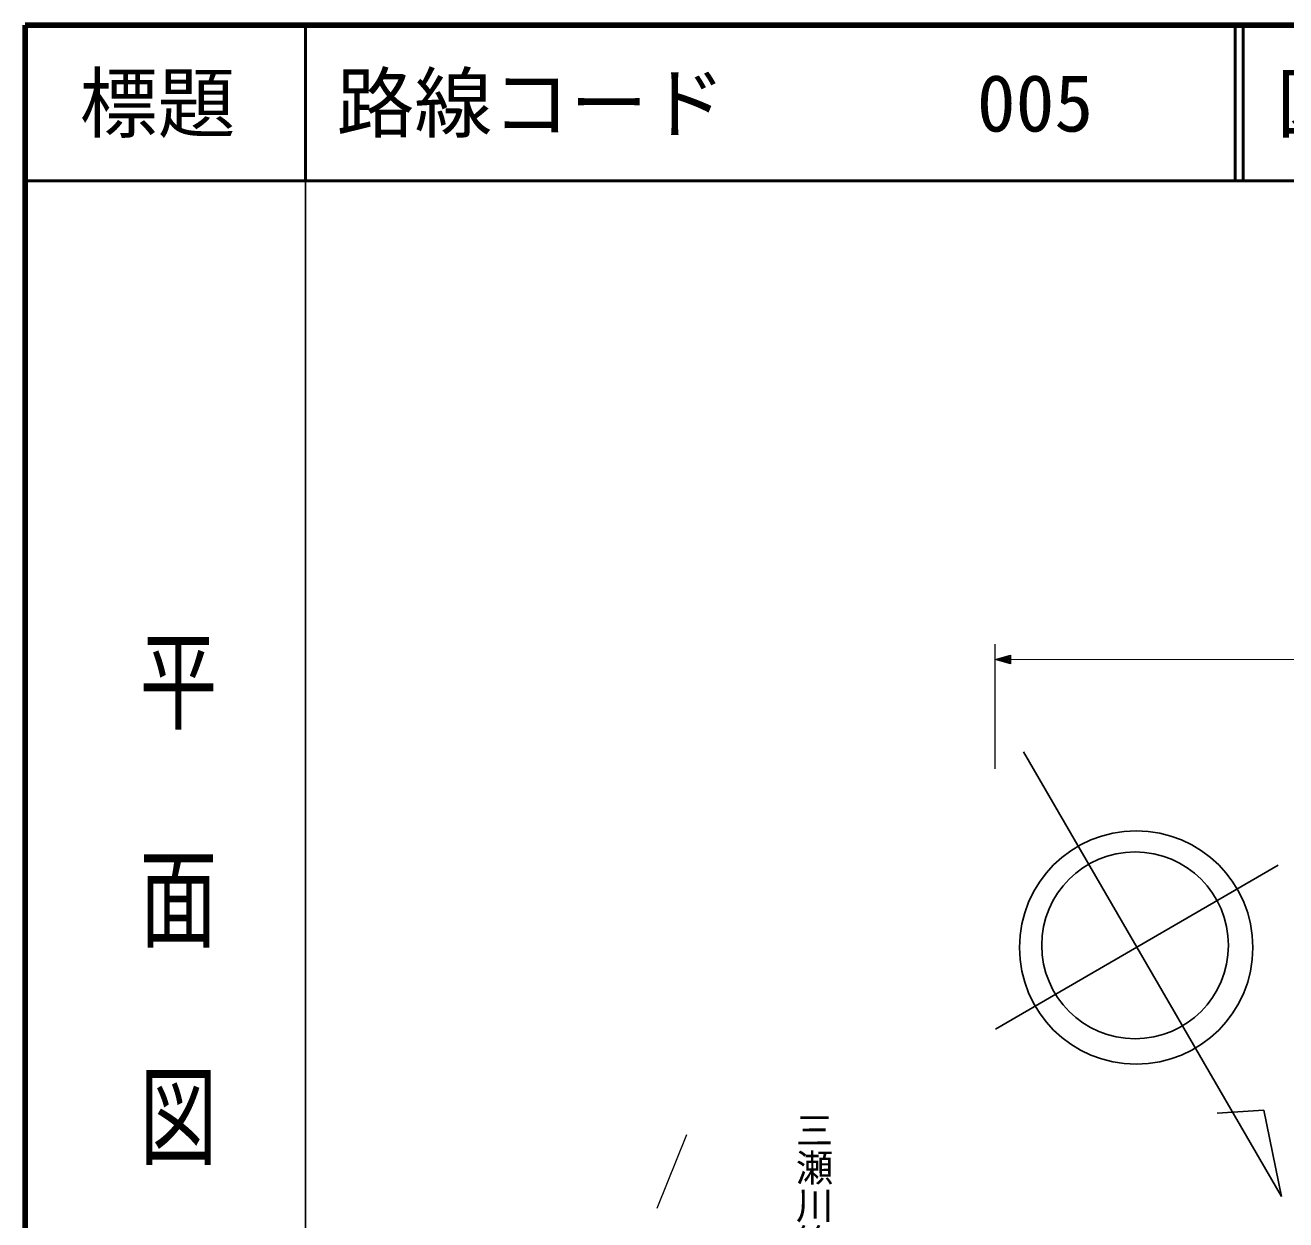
# Model space of a CAD drawing. Units: millimetres, scale not verified. Extents: x 40000 to 680000, y 20000 to 380000.
# Drawn here: x 40000 to 120993, y 303246 to 380000 of the extents above; entities that cross this region are included whole.
import ezdxf
from ezdxf.enums import TextEntityAlignment as Align

# ---------------------------------------------------------------- set-up
doc = ezdxf.new("R2010")
doc.units = ezdxf.units.MM
doc.header["$LTSCALE"] = 1000
doc.linetypes.add('CHAIN', pattern=[18.5, 12, -1.5, 3.5, -1.5])
doc.layers.add('M-BGD-HTXT', color=7, linetype='Continuous')
doc.layers.add('M-TTL-TXT', color=7, linetype='Continuous')
for name, color, linetype, lineweight in [('M-BMK', 2, 'CHAIN', 13), ('M-BMK-SRVR', 3, 'Continuous', 25), ('M-STR-HTXT', 7, 'Continuous', 13), ('M-TTL', 2, 'Continuous', 140), ('M-TTL-BAND', 7, 'Continuous', 25), ('M-TTL-LINE', 7, 'Continuous', 50)]:
    doc.layers.add(name, color=color, linetype=linetype, lineweight=lineweight)
doc.styles.add('@ＭＳ ゴシック', font='')
doc.styles.add('ＭＳ ゴシック', font='')
doc.styles.get('@ＭＳ ゴシック').set_extended_font_data('@MS Gothic')
doc.styles.get('ＭＳ ゴシック').set_extended_font_data('MS Gothic')

msp = doc.modelspace()

# ---------------------------------------------------------------- linework, layer by layer
at = {"layer": 'M-BMK'}
msp.add_line((73628, 286856), (82514, 308721), dxfattribs=at)
at = {"layer": 'M-BMK-SRVR'}
for p, q in [((104144, 333305), (120715, 304733)), ((120502, 326030), (102335, 315494)), ((119582, 310286), (116587, 310105)), ((120715, 304733), (119582, 310286))]:
    msp.add_line(p, q, dxfattribs=at)
for centre, radius in [((111382, 320741), 7500), ((111310, 320881), 6000)]:
    msp.add_circle(centre, radius, dxfattribs=at)
at = {"layer": 'M-STR-HTXT'}
for p, q in [((102326, 332229), (102310, 340236)), ((102312, 339236), (103312, 339518)), ((102592, 339236), (103272, 339438)), ((103272, 339438), (103273, 339038)), ((103312, 339518), (103313, 338958)), ((102312, 339236), (153853, 339337)), ((103313, 338958), (102312, 339236)), ((103273, 339038), (102592, 339236)), ((102752, 339237), (103232, 339358)), ((103233, 339118), (102752, 339237)), ((102992, 339237), (103192, 339278)), ((103193, 339198), (102992, 339237)), ((103192, 339278), (103193, 339198)), ((103232, 339358), (103233, 339118))]:
    msp.add_line(p, q, dxfattribs=at)
at = {"layer": 'M-TTL'}
for p, q in [((40000, 380000), (40000, 20000)), ((680000, 380000), (40000, 380000))]:
    msp.add_line(p, q, dxfattribs=at)
at = {"layer": 'M-TTL-BAND'}
msp.add_line((58000, 370000), (58000, 20000), dxfattribs=at)
at = {"layer": 'M-TTL-LINE'}
for p, q in [((58000, 380000), (58000, 370000)), ((117750, 380000), (117750, 370000)), ((118250, 380000), (118250, 370000)), ((40000, 370000), (680000, 370000))]:
    msp.add_line(p, q, dxfattribs=at)

# ---------------------------------------------------------------- texts
at = {"layer": 'M-BGD-HTXT', "style": '@ＭＳ ゴシック'}
msp.add_text('三瀬川簡易郵便局', height=1767, rotation=270.112, dxfattribs=at).set_placement((90678, 310230), align=Align.MIDDLE_LEFT)
at = {"layer": 'M-TTL-BAND', "style": '@ＭＳ ゴシック', "width": 1.4}
msp.add_text('平  面  図', height=3666, rotation=270, dxfattribs=at).set_placement((49777, 306475), align=Align.MIDDLE_RIGHT)
at = {"layer": 'M-TTL-TXT', "style": 'ＭＳ ゴシック'}
msp.add_text('標題', height=3666, dxfattribs=at).set_placement((48500, 375000), align=Align.MIDDLE_CENTER)
for s, p in [('路線コード', (60000, 375000)), ('005', (101142, 375000)), ('図面コード', (120380, 375000))]:
    msp.add_text(s, height=3666, dxfattribs=at).set_placement(p, align=Align.MIDDLE_LEFT)

doc.saveas('drawing.dxf')
